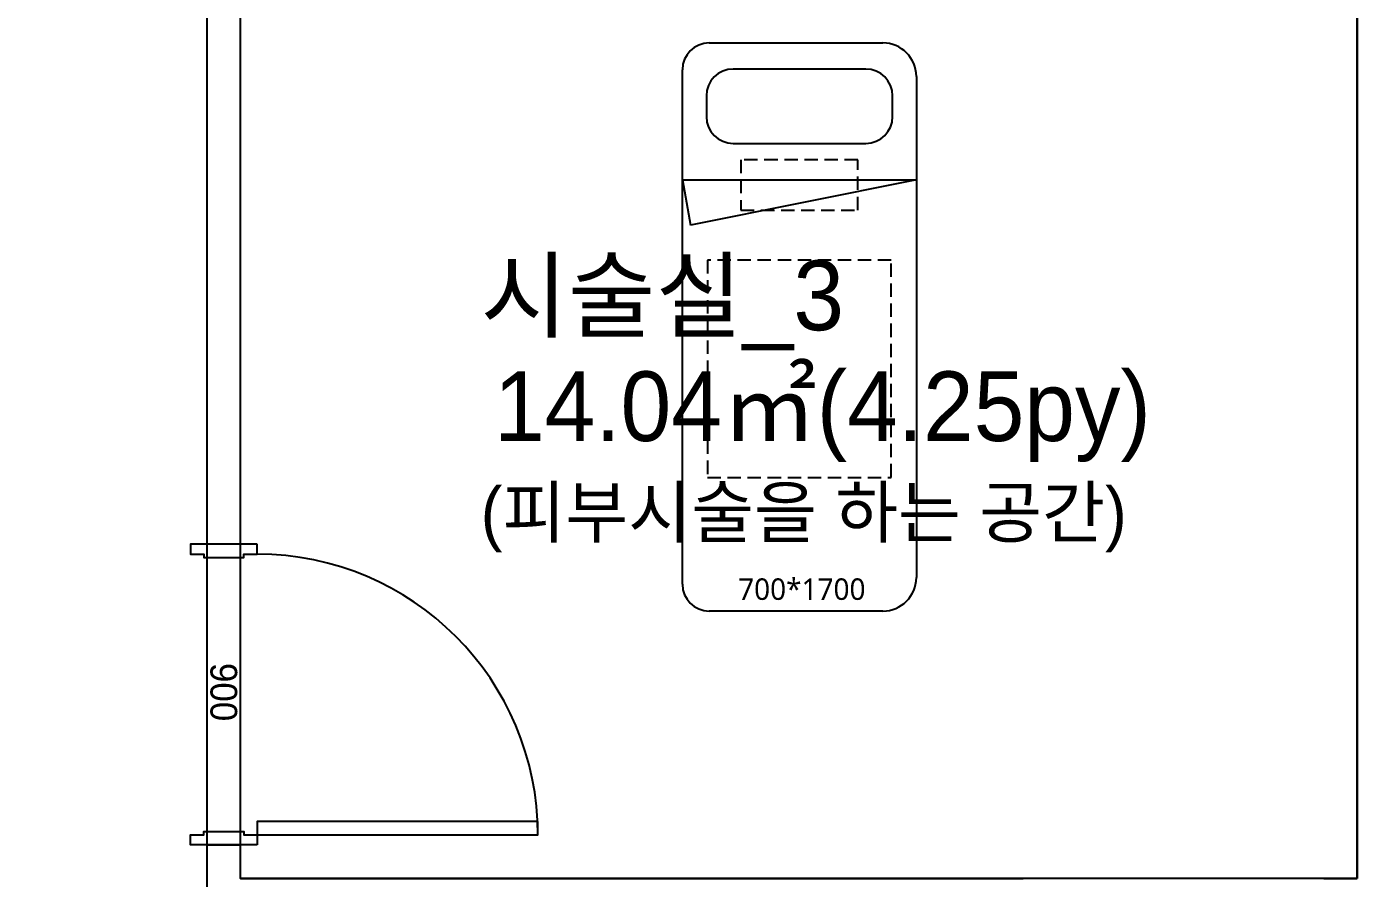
# Model space of a CAD drawing. Extents: x 11477420 to 23072185, y -28506554 to -14238804.
# Drawn here: x 11487256 to 11491242, y -14280899 to -14278351 of the extents above; entities that cross this region are included whole.
import ezdxf
from ezdxf.enums import TextEntityAlignment as Align

# ---------------------------------------------------------------- set-up
doc = ezdxf.new("R2010")
doc.units = 0
doc.header["$LTSCALE"] = 50
doc.header["$MEASUREMENT"] = 0
doc.linetypes.add('DH-HID2', pattern=[1.2, 0.8, -0.4])
doc.layers.get('0').update_dxf_attribs({"linetype": 'CONTINUOUS'})
for name, color, linetype in [('1.천장.벽체선(내벽)', 3, 'CONTINUOUS'), ('2.글자선', 60, 'CONTINUOUS'), ('3.기호.계단선', 30, 'CONTINUOUS'), ('C-WIN', 4, 'CONTINUOUS'), ('CO-DO-FR', 7, 'CONTINUOUS'), ('CO-DOOR', 8, 'CONTINUOUS'), ('FU-FURM', 251, 'DH-HID2'), ('가구', 6, 'CONTINUOUS')]:
    doc.layers.add(name, color=color, linetype=linetype)
doc.styles.add('W-TEXT2', font='Dotum.ttf')
doc.styles.add('맑은 고딕', font='malgun.ttf')
doc.styles.add('코레일둥고', font='Korail_Round_Gothic_Medium.ttf')

# ---------------------------------------------------------------- blocks, each defined once
blk = doc.blocks.new('flooor2')
at = {"layer": '1.천장.벽체선(내벽)', "ltscale": 30}
for p, q in [((11522196.1, -14279899.4), (11522196.1, -14276599.4)), ((11522296.1, -14279899.4), (11522296.1, -14276699.4)), ((11525638.1, -14280899.4), (11525638.1, -14276699.4)), ((11522296.1, -14279899.4), (11522196.1, -14279899.4)), ((11522196.1, -14281099.4), (11522196.1, -14280799.4)), ((11522196.1, -14280799.4), (11522296.1, -14280799.4)), ((11522296.1, -14280899.4), (11522296.1, -14280799.4)), ((11522296.1, -14280899.4), (11524638.1, -14280899.4)), ((11525538.1, -14280899.4), (11525638.1, -14280899.4))]:
    blk.add_line(p, q, dxfattribs=at)
at = {"layer": 'CO-DO-FR', "color": 8}
for points in [[(11522346.1, -14279899.4), (11522146.1, -14279899.4), (11522146.1, -14279929.4), (11522186.1, -14279929.4), (11522186.1, -14279939.4), (11522306.1, -14279939.4), (11522306.1, -14279929.4), (11522346.1, -14279929.4), (11522346.1, -14279899.4)], [(11522346.1, -14280799.4), (11522146.1, -14280799.4), (11522146.1, -14280769.4), (11522186.1, -14280769.4), (11522186.1, -14280759.4), (11522306.1, -14280759.4), (11522306.1, -14280769.4), (11522346.1, -14280769.4), (11522346.1, -14280799.4)]]:
    blk.add_lwpolyline(points, close=True, dxfattribs=at)
at = {"layer": 'CO-DOOR'}
blk.add_lwpolyline([(11523186.1, -14280729.4), (11522346.1, -14280729.4), (11522346.1, -14280769.4), (11523186.1, -14280769.4)], close=True, dxfattribs=at)
blk.add_arc((11522346.1, -14280769.4), 840, 0, 90, dxfattribs=at)
at = {"layer": 'FU-FURM', "color": 8}
for points in [[(11523793.6, -14278899.4), (11524143.6, -14278899.4), (11524143.6, -14278749.4), (11523793.6, -14278749.4)], [(11523693.6, -14279699.4), (11524243.6, -14279699.4), (11524243.6, -14279049.4), (11523693.6, -14279049.4)]]:
    blk.add_lwpolyline(points, close=True, dxfattribs=at)
at = {"layer": '가구', "color": 8}
for p, q in [((11523698.6, -14278399.4), (11524218.6, -14278399.4)), ((11523618.6, -14280019.4), (11523618.6, -14278479.4)), ((11524167.4, -14278477.5), (11523770.1, -14278477.5)), ((11524318.6, -14278499.4), (11524318.6, -14279999.4)), ((11523690.1, -14278557.5), (11523690.1, -14278619.9)), ((11524247.4, -14278619.9), (11524247.4, -14278557.5)), ((11523770.1, -14278699.9), (11524167.4, -14278699.9)), ((11523618.6, -14278809.1), (11524318.6, -14278809.1)), ((11523618.6, -14278948.8), (11523618.6, -14278809.1)), ((11524318.6, -14278809.1), (11523642.2, -14278944.7)), ((11524218.6, -14280099.4), (11523698.6, -14280099.4))]:
    blk.add_line(p, q, dxfattribs=at)
blk.add_lwpolyline([(11523618.6, -14278809.1), (11523642.2, -14278944.7)], dxfattribs=at)
for centre, radius, start, end in [((11523698.6, -14278479.4), 80, 90, 180), ((11524218.6, -14278499.4), 100, 0, 90), ((11523770.1, -14278557.5), 80, 90, 180), ((11524167.4, -14278557.5), 80, 0, 90), ((11523770.1, -14278619.9), 80, 180, 270), ((11524167.4, -14278619.9), 80, 270, 0), ((11523698.6, -14280019.4), 80, 180, 270), ((11524218.6, -14279999.4), 100, 270, 0)]:
    blk.add_arc(centre, radius, start, end, dxfattribs=at)
at = {"layer": '2.글자선', "color": 8, "style": '맑은 고딕'}
blk.add_text('700*1700', height=64.27, dxfattribs=at).set_placement((11523785.2, -14280001.8), align=Align.TOP_LEFT)
at = {"layer": '2.글자선', "color": 8, "style": 'W-TEXT2'}
blk.add_text('900', height=80, rotation=270, dxfattribs=at).set_placement((11522245.8, -14280342), align=Align.MIDDLE_CENTER)

msp = doc.modelspace()

# ---------------------------------------------------------------- linework, layer by layer
at = {"layer": '3.기호.계단선', "ltscale": 30}
msp.add_lwpolyline([(11486296.1, -14272844.4), (11486296.1, -14283399.4), (11487796.1, -14283399.4), (11487796.1, -14276599.4), (11494338.1, -14276599.4), (11494338.1, -14283399.4), (11495838.1, -14283399.4), (11495838.1, -14277399.4), (11503474.1, -14277399.4), (11503474.1, -14269794.4), (11497316.1, -14269794.4), (11497316.1, -14274394.4, -0.414214), (11496916.1, -14274794.4), (11493396.1, -14274794.4), (11493396.1, -14272844.4), (11489246.1, -14272844.4), (11489246.1, -14274794.4), (11488196.1, -14274794.4, -0.414214), (11487796.1, -14274394.4), (11487796.1, -14272844.4), (11486296.1, -14272844.4)], format="xyb", dxfattribs=at)
msp.add_lwpolyline([(11491238.1, -14280899.4), (11487896.1, -14280899.4), (11487896.1, -14276699.4), (11491238.1, -14276699.4)], close=True, dxfattribs=at)

# ---------------------------------------------------------------- block references
msp.add_blockref('flooor2', (-34400, 0))

# ---------------------------------------------------------------- texts
at = {"layer": 'C-WIN', "color": 0, "style": '코레일둥고'}
for s, height, p in [('시술실_3', 208.33, (11488614.7, -14279050.8)), ('(피부시술을 하는 공간)', 150, (11488614.7, -14279728.8))]:
    msp.add_text(s, height=height, dxfattribs=at).set_placement(p, align=Align.TOP_LEFT)
msp.add_text('14.04㎡(4.25py)', height=208.333, dxfattribs=at).set_placement((11490620.5, -14279590.7), align=Align.RIGHT)

doc.saveas('drawing.dxf')
